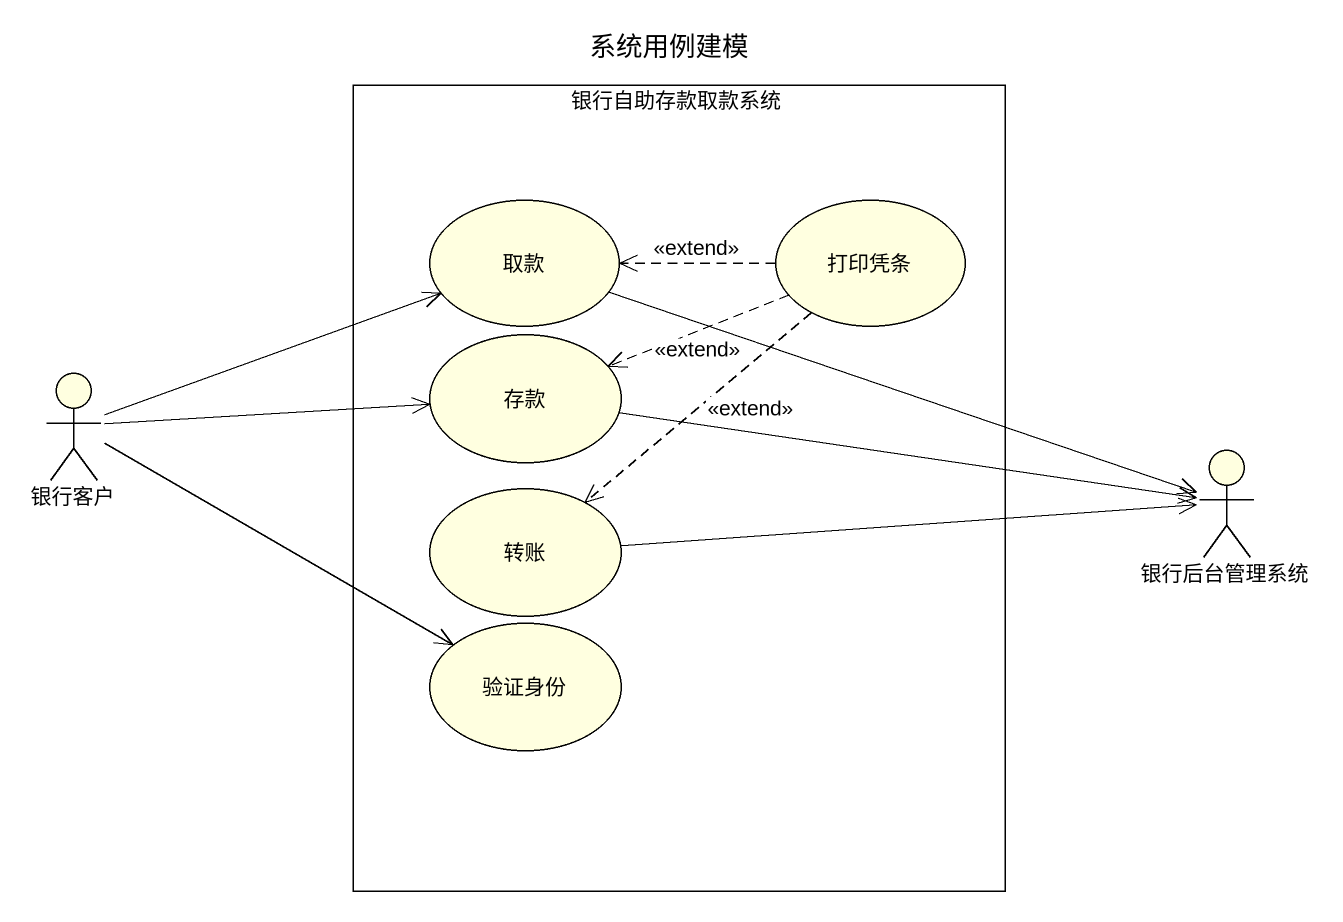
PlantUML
@startuml
title 系统用例建模
rectangle 银行自助存款取款系统 {
  usecase 取款 #FFFFE0
  usecase 打印凭条 #FFFFE0
  usecase 存款 #FFFFE0
  usecase 转账 #FFFFE0
  usecase 验证身份 #FFFFE0
}
actor 银行客户 #FFFFE0
actor 银行后台管理系统 #FFFFE0
取款 -right-> 银行后台管理系统
打印凭条 .left.> 取款 : <<extend>>
打印凭条 .left.> 存款 : <<extend>>
打印凭条 ..> 转账 : <<extend>>
银行客户 -right-> 取款
银行客户 -right-> 存款
银行客户 -right-> 验证身份
存款 -right-> 银行后台管理系统
转账 -right-> 银行后台管理系统
@enduml
